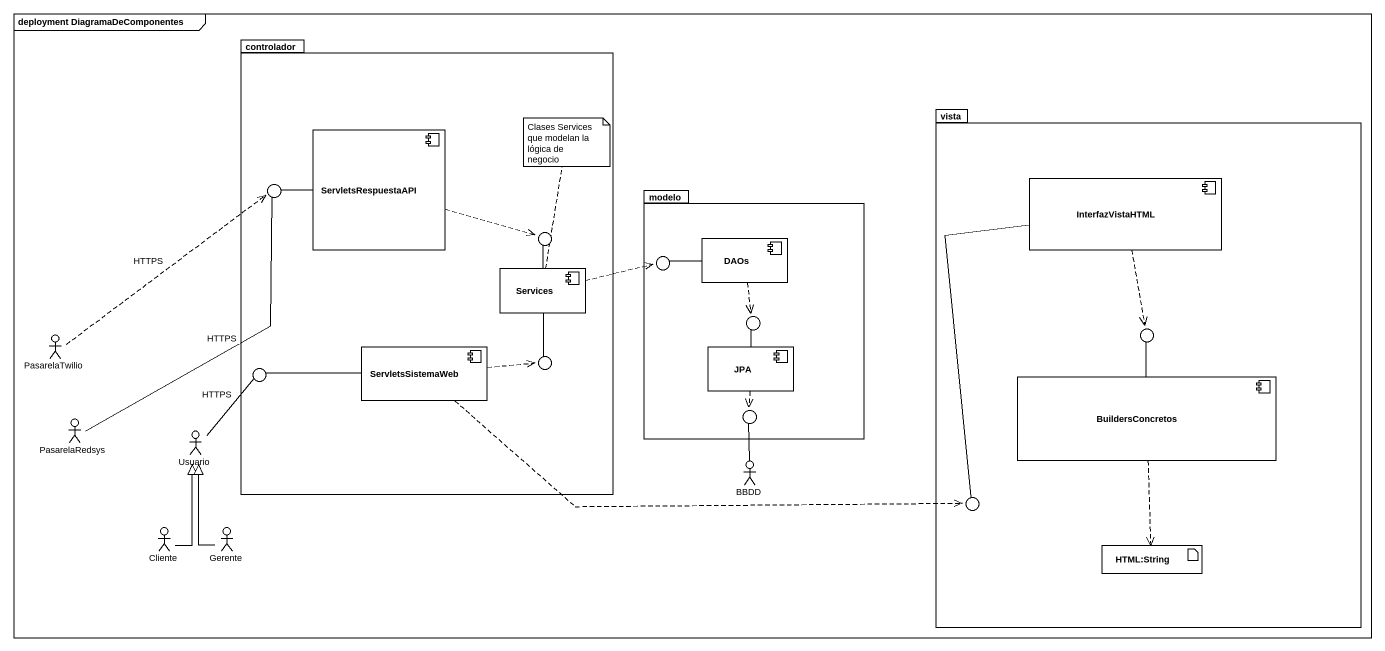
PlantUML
@startuml
mainframe deployment DiagramaDeComponentes
package controlador {
  component ServletsRespuestaAPI
  component Services
  component ServletsSistemaWeb
}
package vista {
  component InterfazVistaHTML
  component BuildersConcretos
  artifact "HTML:String" as HTML_String
}
() " " as lollipop1
package modelo {
  component DAOs
  component JPA
}
() " " as lollipop2
() " " as lollipop3
actor PasarelaTwilio
() " " as lollipop4
() " " as lollipop5
() " " as lollipop6
() " " as lollipop7
actor PasarelaRedsys
() " " as lollipop8
actor Usuario
actor BBDD
() " " as lollipop9
actor Cliente
actor Gerente
controlador -left- lollipop1
controlador -right- lollipop2
modelo -left- lollipop3
modelo -- lollipop4
vista -up- lollipop5
controlador -- lollipop6
controlador -- lollipop7
modelo -- lollipop8
vista -- lollipop9
ServletsRespuestaAPI -left- lollipop1
ServletsRespuestaAPI .right.> lollipop2
InterfazVistaHTML ..> lollipop5
InterfazVistaHTML -- lollipop9
Services -up- lollipop2
Services .right.> lollipop3
Services -- lollipop7
DAOs -left- lollipop3
DAOs ..> lollipop4
PasarelaTwilio .up.> lollipop1 : HTTPS
ServletsSistemaWeb -left- lollipop6
ServletsSistemaWeb .right.> lollipop7
ServletsSistemaWeb .right.> lollipop9
JPA -up- lollipop4
JPA ..> lollipop8
BuildersConcretos -up- lollipop5
BuildersConcretos ..> HTML_String
PasarelaRedsys -up- lollipop1 : HTTPS
Usuario -up- lollipop6 : HTTPS
BBDD -up- lollipop8
Cliente -up-|> Usuario
Gerente -up-|> Usuario
note top of Services : Clases Services que modelan la lógica de negocio
@enduml
